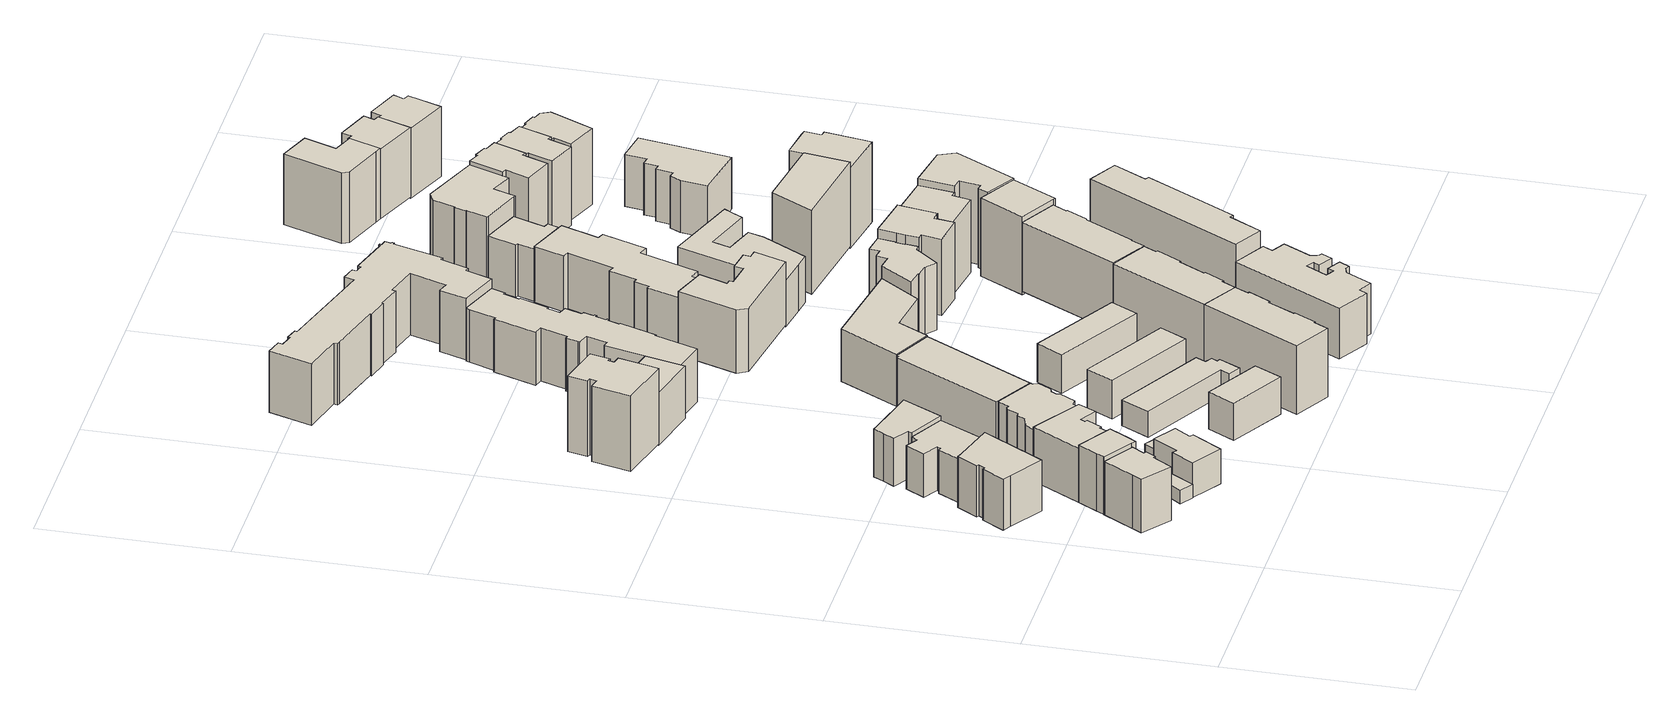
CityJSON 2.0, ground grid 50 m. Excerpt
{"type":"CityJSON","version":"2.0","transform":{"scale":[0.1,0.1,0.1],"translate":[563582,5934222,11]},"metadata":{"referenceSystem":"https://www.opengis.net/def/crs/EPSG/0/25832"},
"CityObjects":{
"building1":{"type":"Building","attributes":{"Gemeindeschluessel":"02100110","Geometrietyp2DReferenz":"3000","BezugspunktDach":"2000","function":"31001_1010","measuredHeight":16.61,"storeysAboveGround":4},"address":[{"country":"Germany","locality":"Hamburg","thoroughfareNumber":"12","thoroughfareName":"Bleicherstraße","postcode":"22767"}],"geometry":[{"type":"Solid","lod":"1","boundaries":[[[[0,1,2,3,4,5,6,7,8,9]],[[10,11,12,13,14,15,16,17,18,19]],[[8,10,19,9]],[[7,11,10,8]],[[6,12,11,7]],[[5,13,12,6]],[[4,14,13,5]],[[3,15,14,4]],[[2,16,15,3]],[[1,17,16,2]],[[0,18,17,1]],[[9,19,18,0]]]]}]},
"building2":{"type":"Building","attributes":{"Gemeindeschluessel":"02100110","Geometrietyp2DReferenz":"3000","BezugspunktDach":"2000","function":"31001_1010","measuredHeight":14.46,"storeysAboveGround":4},"address":[{"country":"Germany","locality":"Hamburg","thoroughfareNumber":"19","thoroughfareName":"Bleicherstraße","postcode":"22767"}],"geometry":[{"type":"Solid","lod":"1","boundaries":[[[[20,21,22,23,24,25,26,27,28,29]],[[30,31,32,33,34,35,36,37,38,39]],[[28,30,39,29]],[[27,31,30,28]],[[26,32,31,27]],[[25,33,32,26]],[[24,34,33,25]],[[23,35,34,24]],[[22,36,35,23]],[[21,37,36,22]],[[20,38,37,21]],[[29,39,38,20]]]]}]},
"building3":{"type":"Building","attributes":{"Gemeindeschluessel":"02100110","Geometrietyp2DReferenz":"3000","BezugspunktDach":"2000","function":"31001_1010","measuredHeight":16.79,"storeysAboveGround":3},"address":[{"country":"Germany","locality":"Hamburg","thoroughfareNumber":"14","thoroughfareName":"Bleicherstraße","postcode":"22767"}],"geometry":[{"type":"Solid","lod":"1","boundaries":[[[[40,41,42,43,3,2,44,45,46]],[[47,48,49,50,51,52,53,54,55]],[[45,47,55,46]],[[44,48,47,45]],[[2,49,48,44]],[[3,50,49,2]],[[43,51,50,3]],[[42,52,51,43]],[[41,53,52,42]],[[40,54,53,41]],[[46,55,54,40]]]]}]},
"building4":{"type":"Building","attributes":{"Gemeindeschluessel":"02100110","Geometrietyp2DReferenz":"3000","BezugspunktDach":"2000","function":"31001_1010","measuredHeight":3.88,"storeysAboveGround":1},"address":[{"country":"Germany","locality":"Hamburg","thoroughfareName":"Bleicherstraße","postcode":"22767"}],"geometry":[{"type":"Solid","lod":"1","boundaries":[[[[56,57,58,59]],[[60,61,62,63]],[[58,60,63,59]],[[57,61,60,58]],[[56,62,61,57]],[[59,63,62,56]]]]}]},
"building5":{"type":"Building","attributes":{"Gemeindeschluessel":"02100110","Geometrietyp2DReferenz":"3000","BezugspunktDach":"2000","function":"31001_1010","measuredHeight":9.91,"storeysAboveGround":3},"address":[{"country":"Germany","locality":"Hamburg","thoroughfareNumber":"14a","thoroughfareName":"Bleicherstraße","postcode":"22767"}],"geometry":[{"type":"Solid","lod":"1","boundaries":[[[[64,65,66,67,68,69,70,71]],[[72,73,74,75,76,77,78,79]],[[70,72,79,71]],[[69,73,72,70]],[[68,74,73,69]],[[67,75,74,68]],[[66,76,75,67]],[[65,77,76,66]],[[64,78,77,65]],[[71,79,78,64]]]]}]},
"building6":{"type":"Building","attributes":{"Gemeindeschluessel":"02100110","Geometrietyp2DReferenz":"3000","BezugspunktDach":"2000","function":"31001_1010","measuredHeight":13.91,"storeysAboveGround":3},"address":[{"country":"Germany","locality":"Hamburg","thoroughfareNumber":"25","thoroughfareName":"Bleicherstraße","postcode":"22767"}],"geometry":[{"type":"Solid","lod":"1","boundaries":[[[[80,81,82,83,84,85,86,87,88,89]],[[90,91,92,93,94,95,96,97,98,99]],[[88,90,99,89]],[[87,91,90,88]],[[86,92,91,87]],[[85,93,92,86]],[[84,94,93,85]],[[83,95,94,84]],[[82,96,95,83]],[[81,97,96,82]],[[80,98,97,81]],[[89,99,98,80]]]]}]},
"building7":{"type":"Building","attributes":{"Geometrietyp2DReferenz":"3000","Gemeindeschluessel":"02100110","BezugspunktDach":"2000","function":"31001_1010","measuredHeight":17.95,"storeysAboveGround":4},"address":[{"country":"Germany","locality":"Hamburg","thoroughfareNumber":"16","thoroughfareName":"Bleicherstraße","postcode":"22767"}],"geometry":[{"type":"Solid","lod":"1","boundaries":[[[[100,101,102,103,40,46,104,105,106,107,108]],[[109,110,111,112,113,114,115,116,117,118,119]],[[107,109,119,108]],[[106,110,109,107]],[[105,111,110,106]],[[104,112,111,105]],[[46,113,112,104]],[[40,114,113,46]],[[103,115,114,40]],[[102,116,115,103]],[[101,117,116,102]],[[100,118,117,101]],[[108,119,118,100]]]]}]},
"building8":{"type":"Building","attributes":{"Gemeindeschluessel":"02100110","Geometrietyp2DReferenz":"3000","BezugspunktDach":"2000","function":"31001_1010","measuredHeight":7.27,"storeysAboveGround":2},"address":[{"country":"Germany","locality":"Hamburg","thoroughfareName":"Bleicherstraße","postcode":"22767"}],"geometry":[{"type":"Solid","lod":"1","boundaries":[[[[120,121,122,123,124,125]],[[126,127,128,129,130,131]],[[124,126,131,125]],[[123,127,126,124]],[[122,128,127,123]],[[121,129,128,122]],[[120,130,129,121]],[[125,131,130,120]]]]}]},
"building9":{"type":"Building","attributes":{"Gemeindeschluessel":"02100110","Geometrietyp2DReferenz":"3000","BezugspunktDach":"2000","function":"31001_1120","measuredHeight":13.6,"storeysAboveGround":3},"address":[{"country":"Germany","locality":"Hamburg","thoroughfareNumber":"27","thoroughfareName":"Bleicherstraße","postcode":"22767"}],"geometry":[{"type":"Solid","lod":"1","boundaries":[[[[87,132,133,134,135,136,137,88]],[[138,139,140,141,142,143,144,145]],[[137,138,145,88]],[[136,139,138,137]],[[135,140,139,136]],[[134,141,140,135]],[[133,142,141,134]],[[132,143,142,133]],[[87,144,143,132]],[[88,145,144,87]]]]}]},
"building10":{"type":"Building","attributes":{"Gemeindeschluessel":"02100110","Geometrietyp2DReferenz":"3000","BezugspunktDach":"2000","function":"31001_1010","measuredHeight":18.64,"storeysAboveGround":5},"address":[{"country":"Germany","locality":"Hamburg","thoroughfareNumber":"20","thoroughfareName":"Bleicherstraße","postcode":"22767"}],"geometry":[{"type":"Solid","lod":"1","boundaries":[[[[146,147,148,149,150,151,152,153,154,155,156,157,158,159,160,161,162,163,164,165,166,167]],[[168,169,170,171,172,173,174,175,176,177,178,179,180,181,182,183,184,185,186,187,188,189]],[[166,168,189,167]],[[165,169,168,166]],[[164,170,169,165]],[[163,171,170,164]],[[162,172,171,163]],[[161,173,172,162]],[[160,174,173,161]],[[159,175,174,160]],[[158,176,175,159]],[[157,177,176,158]],[[156,178,177,157]],[[155,179,178,156]],[[154,180,179,155]],[[153,181,180,154]],[[152,182,181,153]],[[151,183,182,152]],[[150,184,183,151]],[[149,185,184,150]],[[148,186,185,149]],[[147,187,186,148]],[[146,188,187,147]],[[167,189,188,146]]]]}]},
"building11":{"type":"Building","attributes":{"Gemeindeschluessel":"02100110","Geometrietyp2DReferenz":"3000","BezugspunktDach":"2000","function":"31001_1010","measuredHeight":21.67,"storeysAboveGround":5},"address":[{"country":"Germany","locality":"Hamburg","thoroughfareNumber":"16","thoroughfareName":"Gilbertstraße","postcode":"22767"}],"geometry":[{"type":"Solid","lod":"1","boundaries":[[[[190,191,192,193,194,195,196,197,198,199,200,201]],[[202,203,204,205,206,207,208,209,210,211,212,213]],[[200,202,213,201]],[[199,203,202,200]],[[198,204,203,199]],[[197,205,204,198]],[[196,206,205,197]],[[195,207,206,196]],[[194,208,207,195]],[[193,209,208,194]],[[192,210,209,193]],[[191,211,210,192]],[[190,212,211,191]],[[201,213,212,190]]]]}]},
"building12":{"type":"Building","attributes":{"Gemeindeschluessel":"02100110","Geometrietyp2DReferenz":"3000","BezugspunktDach":"2000","function":"31001_1010","measuredHeight":12.35,"storeysAboveGround":3},"address":[{"country":"Germany","locality":"Hamburg","thoroughfareNumber":"9-2","thoroughfareName":"Wohlwillstraße","postcode":"20359"}],"geometry":[{"type":"Solid","lod":"1","boundaries":[[[[214,215,216,217]],[[218,219,220,221]],[[216,218,221,217]],[[215,219,218,216]],[[214,220,219,215]],[[217,221,220,214]]]]}]},
"building13":{"type":"Building","attributes":{"Gemeindeschluessel":"02100110","Geometrietyp2DReferenz":"3000","BezugspunktDach":"2000","function":"31001_1010","measuredHeight":15.62,"storeysAboveGround":5},"address":[{"country":"Germany","locality":"Hamburg","thoroughfareNumber":"26","thoroughfareName":"Bleicherstraße","postcode":"22767"}],"geometry":[{"type":"Solid","lod":"1","boundaries":[[[[222,223,224,225,226,227,228]],[[229,230,231,232,233,234,235]],[[227,229,235,228]],[[226,230,229,227]],[[225,231,230,226]],[[224,232,231,225]],[[223,233,232,224]],[[222,234,233,223]],[[228,235,234,222]]]]}]},
"building14":{"type":"Building","attributes":{"Gemeindeschluessel":"02100110","Geometrietyp2DReferenz":"3000","BezugspunktDach":"2000","function":"31001_1010","measuredHeight":14.85,"storeysAboveGround":5},"address":[{"country":"Germany","locality":"Hamburg","thoroughfareNumber":"14","thoroughfareName":"Gilbertstraße","postcode":"22767"}],"geometry":[{"type":"Solid","lod":"1","boundaries":[[[[236,237,238,239,240]],[[241,242,243,244,245]],[[239,241,245,240]],[[238,242,241,239]],[[237,243,242,238]],[[236,244,243,237]],[[240,245,244,236]]]]}]},
"building15":{"type":"Building","attributes":{"Gemeindeschluessel":"02100110","Geometrietyp2DReferenz":"3000","BezugspunktDach":"2000","function":"31001_1010","measuredHeight":12.42,"storeysAboveGround":3},"address":[{"country":"Germany","locality":"Hamburg","thoroughfareNumber":"9-4","thoroughfareName":"Wohlwillstraße","postcode":"20359"}],"geometry":[{"type":"Solid","lod":"1","boundaries":[[[[246,247,248,249,250,251,252,253,254,255]],[[256,257,258,259,260,261,262,263,264,265]],[[254,256,265,255]],[[253,257,256,254]],[[252,258,257,253]],[[251,259,258,252]],[[250,260,259,251]],[[249,261,260,250]],[[248,262,261,249]],[[247,263,262,248]],[[246,264,263,247]],[[255,265,264,246]]]]}]},
"building16":{"type":"Building","attributes":{"Gemeindeschluessel":"02100110","Geometrietyp2DReferenz":"3000","BezugspunktDach":"2000","function":"31001_1010","measuredHeight":13.01,"storeysAboveGround":3},"address":[{"country":"Germany","locality":"Hamburg","thoroughfareNumber":"15-3","thoroughfareName":"Wohlwillstraße","postcode":"20359"}],"geometry":[{"type":"Solid","lod":"1","boundaries":[[[[266,267,268,269]],[[270,271,272,273]],[[268,270,273,269]],[[267,271,270,268]],[[266,272,271,267]],[[269,273,272,266]]]]}]},
"building17":{"type":"Building","attributes":{"Gemeindeschluessel":"02100110","Geometrietyp2DReferenz":"3000","BezugspunktDach":"2000","function":"31001_1120","measuredHeight":21.74,"storeysAboveGround":5},"address":[{"country":"Germany","locality":"Hamburg","thoroughfareNumber":"7","thoroughfareName":"Wohlwillstraße","postcode":"20359"}],"geometry":[{"type":"Solid","lod":"1","boundaries":[[[[274,275,276,277,278,279,280,281,282,283,284,285]],[[286,287,288,289,290,291,292,293,294,295,296,297]],[[284,286,297,285]],[[283,287,286,284]],[[282,288,287,283]],[[281,289,288,282]],[[280,290,289,281]],[[279,291,290,280]],[[278,292,291,279]],[[277,293,292,278]],[[276,294,293,277]],[[275,295,294,276]],[[274,296,295,275]],[[285,297,296,274]]]]}]},
"building18":{"type":"Building","attributes":{"Gemeindeschluessel":"02100110","Geometrietyp2DReferenz":"3000","BezugspunktDach":"2000","function":"31001_1010","measuredHeight":15.92,"storeysAboveGround":4},"address":[{"country":"Germany","locality":"Hamburg","thoroughfareNumber":"57","thoroughfareName":"Bleicherstraße","postcode":"22767"}],"geometry":[{"type":"Solid","lod":"1","boundaries":[[[[298,299,300,301,302,303,304,305,306,307,308,309,310,311,312,313,314,315,316,317,318,319,320,321,322,323,324,325,326,327,328,329,330,331,332,333,334,335]],[[336,337,338,339,340,341,342,343,344,345,346,347,348,349,350,351,352,353,354,355,356,357,358,359,360,361,362,363,364,365,366,367,368,369,370,371,372,373]],[[334,336,373,335]],[[333,337,336,334]],[[332,338,337,333]],[[331,339,338,332]],[[330,340,339,331]],[[329,341,340,330]],[[328,342,341,329]],[[327,343,342,328]],[[326,344,343,327]],[[325,345,344,326]],[[324,346,345,325]],[[323,347,346,324]],[[322,348,347,323]],[[321,349,348,322]],[[320,350,349,321]],[[319,351,350,320]],[[318,352,351,319]],[[317,353,352,318]],[[316,354,353,317]],[[315,355,354,316]],[[314,356,355,315]],[[313,357,356,314]],[[312,358,357,313]],[[311,359,358,312]],[[310,360,359,311]],[[309,361,360,310]],[[308,362,361,309]],[[307,363,362,308]],[[306,364,363,307]],[[305,365,364,306]],[[304,366,365,305]],[[303,367,366,304]],[[302,368,367,303]],[[301,369,368,302]],[[300,370,369,301]],[[299,371,370,300]],[[298,372,371,299]],[[335,373,372,298]]]]}]},
"building19":{"type":"Building","attributes":{"Gemeindeschluessel":"02100110","Geometrietyp2DReferenz":"3000","BezugspunktDach":"2000","function":"31001_1010","measuredHeight":13.04,"storeysAboveGround":3},"address":[{"country":"Germany","locality":"Hamburg","thoroughfareNumber":"15-4","thoroughfareName":"Wohlwillstraße","postcode":"20359"}],"geometry":[{"type":"Solid","lod":"1","boundaries":[[[[374,375,376,377]],[[378,379,380,381]],[[376,378,381,377]],[[375,379,378,376]],[[374,380,379,375]],[[377,381,380,374]]]]}]},
"building20":{"type":"Building","attributes":{"Gemeindeschluessel":"02100110","Geometrietyp2DReferenz":"3000","BezugspunktDach":"2000","function":"31001_1010","measuredHeight":15.19,"storeysAboveGround":5},"address":[{"country":"Germany","locality":"Hamburg","thoroughfareNumber":"10","thoroughfareName":"Brigittenstraße","postcode":"20359"}],"geometry":[{"type":"Solid","lod":"1","boundaries":[[[[382,383,384,385,386,387]],[[388,389,390,391,392,393]],[[386,388,393,387]],[[385,389,388,386]],[[384,390,389,385]],[[383,391,390,384]],[[382,392,391,383]],[[387,393,392,382]]]]}]},
"building21":{"type":"Building","attributes":{"Gemeindeschluessel":"02100110","Geometrietyp2DReferenz":"3000","BezugspunktDach":"2000","function":"31001_1010","measuredHeight":21.64,"storeysAboveGround":5},"address":[{"country":"Germany","locality":"Hamburg","thoroughfareNumber":"15","thoroughfareName":"Otzenstraße","postcode":"22767"}],"geometry":[{"type":"Solid","lod":"1","boundaries":[[[[394,395,396,397,398,399,400,401,402,403,404,405,406,407,408,409,410,411,412,413,414,415,416,417,418,419,420,421,422,423,424,425,426,427,428,429,430,431,432,433,434,435]],[[436,437,438,439,440,441,442,443,444,445,446,447,448,449,450,451,452,453,454,455,456,457,458,459,460,461,462,463,464,465,466,467,468,469,470,471,472,473,474,475,476,477]],[[434,436,477,435]],[[433,437,436,434]],[[432,438,437,433]],[[431,439,438,432]],[[430,440,439,431]],[[429,441,440,430]],[[428,442,441,429]],[[427,443,442,428]],[[426,444,443,427]],[[425,445,444,426]],[[424,446,445,425]],[[423,447,446,424]],[[422,448,447,423]],[[421,449,448,422]],[[420,450,449,421]],[[419,451,450,420]],[[418,452,451,419]],[[417,453,452,418]],[[416,454,453,417]],[[415,455,454,416]],[[414,456,455,415]],[[413,457,456,414]],[[412,458,457,413]],[[411,459,458,412]],[[410,460,459,411]],[[409,461,460,410]],[[408,462,461,409]],[[407,463,462,408]],[[406,464,463,407]],[[405,465,464,406]],[[404,466,465,405]],[[403,467,466,404]],[[402,468,467,403]],[[401,469,468,402]],[[400,470,469,401]],[[399,471,470,400]],[[398,472,471,399]],[[397,473,472,398]],[[396,474,473,397]],[[395,475,474,396]],[[394,476,475,395]],[[435,477,476,394]]]]}]},
"building22":{"type":"Building","attributes":{"Gemeindeschluessel":"02100110","Geometrietyp2DReferenz":"3000","BezugspunktDach":"2000","function":"31001_1010","measuredHeight":21.88,"storeysAboveGround":5},"address":[{"country":"Germany","locality":"Hamburg","thoroughfareNumber":"17","thoroughfareName":"Wohlwillstraße","postcode":"20359"}],"geometry":[{"type":"Solid","lod":"1","boundaries":[[[[478,479,480,481,482,483,484,485,486,274,285,487]],[[297,296,488,489,490,491,492,493,494,495,496,497]],[[285,297,497,487]],[[274,296,297,285]],[[486,488,296,274]],[[485,489,488,486]],[[484,490,489,485]],[[483,491,490,484]],[[482,492,491,483]],[[481,493,492,482]],[[480,494,493,481]],[[479,495,494,480]],[[478,496,495,479]],[[487,497,496,478]]]]}]},
"building23":{"type":"Building","attributes":{"Gemeindeschluessel":"02100110","Geometrietyp2DReferenz":"3000","BezugspunktDach":"2000","function":"31001_1010","measuredHeight":21.26,"storeysAboveGround":5},"address":[{"country":"Germany","locality":"Hamburg","thoroughfareNumber":"9","thoroughfareName":"Brigittenstraße","postcode":"22767"}],"geometry":[{"type":"Solid","lod":"1","boundaries":[[[[498,499,500,501,502,503,504,505,506,507,508,509,510]],[[511,512,513,514,515,516,517,518,519,520,521,522,523]],[[509,511,523,510]],[[508,512,511,509]],[[507,513,512,508]],[[506,514,513,507]],[[505,515,514,506]],[[504,516,515,505]],[[503,517,516,504]],[[502,518,517,503]],[[501,519,518,502]],[[500,520,519,501]],[[499,521,520,500]],[[498,522,521,499]],[[510,523,522,498]]]]}]},
"building24":{"type":"Building","attributes":{"Gemeindeschluessel":"02100111","Geometrietyp2DReferenz":"3000","BezugspunktDach":"2000","function":"31001_1120","measuredHeight":24.13,"storeysAboveGround":5},"address":[{"country":"Germany","locality":"Hamburg","thoroughfareNumber":"18","thoroughfareName":"Wohlwillstraße","postcode":"20359"}],"geometry":[{"type":"Solid","lod":"1","boundaries":[[[[524,525,526,527,528,529,530,531,532,533,534,535,536,537,538,539,540,541,542,543,544,545,546]],[[547,548,549,550,551,552,553,554,555,556,557,558,559,560,561,562,563,564,565,566,567,568,569]],[[545,547,569,546]],[[544,548,547,545]],[[543,549,548,544]],[[542,550,549,543]],[[541,551,550,542]],[[540,552,551,541]],[[539,553,552,540]],[[538,554,553,539]],[[537,555,554,538]],[[536,556,555,537]],[[535,557,556,536]],[[534,558,557,535]],[[533,559,558,534]],[[532,560,559,533]],[[531,561,560,532]],[[530,562,561,531]],[[529,563,562,530]],[[528,564,563,529]],[[527,565,564,528]],[[526,566,565,527]],[[525,567,566,526]],[[524,568,567,525]],[[546,569,568,524]]]]}]},
"building25":{"type":"Building","attributes":{"Gemeindeschluessel":"02100110","Geometrietyp2DReferenz":"3000","BezugspunktDach":"2000","function":"31001_1010","measuredHeight":20.91,"storeysAboveGround":7},"address":[{"country":"Germany","locality":"Hamburg","thoroughfareNumber":"6","thoroughfareName":"Brigittenstraße","postcode":"20359"}],"geometry":[{"type":"Solid","lod":"1","boundaries":[[[[570,571,572,573,574,575,576,577,578,579,580,581,582,583,584,585,586]],[[587,588,589,590,591,592,593,594,595,596,597,598,599,600,601,602,603]],[[585,587,603,586]],[[584,588,587,585]],[[583,589,588,584]],[[582,590,589,583]],[[581,591,590,582]],[[580,592,591,581]],[[579,593,592,580]],[[578,594,593,579]],[[577,595,594,578]],[[576,596,595,577]],[[575,597,596,576]],[[574,598,597,575]],[[573,599,598,574]],[[572,600,599,573]],[[571,601,600,572]],[[570,602,601,571]],[[586,603,602,570]]]]}]},
"building26":{"type":"Building","attributes":{"Gemeindeschluessel":"02100110","Geometrietyp2DReferenz":"3000","BezugspunktDach":"2000","function":"31001_1010","measuredHeight":19.34,"storeysAboveGround":4},"address":[{"country":"Germany","locality":"Hamburg","thoroughfareNumber":"48","thoroughfareName":"Bleicherstraße","postcode":"22767"}],"geometry":[{"type":"Solid","lod":"1","boundaries":[[[[604,605,606,607,608,609,610,611,612,613,614,615,616,617,618,619,620,621,622,623]],[[624,625,626,627,628,629,630,631,632,633,634,635,636,637,638,639,640,641,642,643]],[[622,624,643,623]],[[621,625,624,622]],[[620,626,625,621]],[[619,627,626,620]],[[618,628,627,619]],[[617,629,628,618]],[[616,630,629,617]],[[615,631,630,616]],[[614,632,631,615]],[[613,633,632,614]],[[612,634,633,613]],[[611,635,634,612]],[[610,636,635,611]],[[609,637,636,610]],[[608,638,637,609]],[[607,639,638,608]],[[606,640,639,607]],[[605,641,640,606]],[[604,642,641,605]],[[623,643,642,604]]]]}]},
"building27":{"type":"Building","attributes":{"Gemeindeschluessel":"02100110","Geometrietyp2DReferenz":"3000","BezugspunktDach":"2000","function":"31001_1120","measuredHeight":21.38,"storeysAboveGround":5},"address":[{"country":"Germany","locality":"Hamburg","thoroughfareNumber":"23","thoroughfareName":"Wohlwillstraße","postcode":"20359"}],"geometry":[{"type":"Solid","lod":"1","boundaries":[[[[644,645,646,647,648,649,650,651,652,653]],[[654,655,656,657,658,659,660,661,662,663]],[[652,654,663,653]],[[651,655,654,652]],[[650,656,655,651]],[[649,657,656,650]],[[648,658,657,649]],[[647,659,658,648]],[[646,660,659,647]],[[645,661,660,646]],[[644,662,661,645]],[[653,663,662,644]]]]}]},
"building28":{"type":"Building","attributes":{"Gemeindeschluessel":"02100110","Geometrietyp2DReferenz":"3000","BezugspunktDach":"2000","function":"31001_1120","measuredHeight":23.21,"storeysAboveGround":6},"address":[{"country":"Germany","locality":"Hamburg","thoroughfareNumber":"4","thoroughfareName":"Brigittenstraße","postcode":"20359"}],"geometry":[{"type":"Solid","lod":"1","boundaries":[[[[664,665,666,667,573,572,586,585,668,669,670,671,672]],[[673,674,675,676,677,678,679,680,681,682,683,684,685]],[[671,673,685,672]],[[670,674,673,671]],[[669,675,674,670]],[[668,676,675,669]],[[585,677,676,668]],[[586,678,677,585]],[[572,679,678,586]],[[573,680,679,572]],[[667,681,680,573]],[[666,682,681,667]],[[665,683,682,666]],[[664,684,683,665]],[[672,685,684,664]]]]}]},
"building29":{"type":"Building","attributes":{"Gemeindeschluessel":"02100110","Geometrietyp2DReferenz":"3000","BezugspunktDach":"2000","function":"31001_1120","measuredHeight":21.84,"storeysAboveGround":6},"address":[{"country":"Germany","locality":"Hamburg","thoroughfareNumber":"5","thoroughfareName":"Brigittenstraße","postcode":"22767"}],"geometry":[{"type":"Solid","lod":"1","boundaries":[[[[686,687,688,689,690,691,692,693,694,695,696,697]],[[698,699,700,701,702,703,704,705,706,707,708,709]],[[696,698,709,697]],[[695,699,698,696]],[[694,700,699,695]],[[693,701,700,694]],[[692,702,701,693]],[[691,703,702,692]],[[690,704,703,691]],[[689,705,704,690]],[[688,706,705,689]],[[687,707,706,688]],[[686,708,707,687]],[[697,709,708,686]]]]}]},
"building30":{"type":"Building","attributes":{"Gemeindeschluessel":"02100110","Geometrietyp2DReferenz":"3000","BezugspunktDach":"2000","function":"31001_1010","measuredHeight":15.87,"storeysAboveGround":4},"address":[{"country":"Germany","locality":"Hamburg","thoroughfareNumber":"50","thoroughfareName":"Bleicherstraße","postcode":"22767"}],"geometry":[{"type":"Solid","lod":"1","boundaries":[[[[710,711,712,713,714,715,716,717,718]],[[719,720,721,722,723,724,725,726,727]],[[717,719,727,718]],[[716,720,719,717]],[[715,721,720,716]],[[714,722,721,715]],[[713,723,722,714]],[[712,724,723,713]],[[711,725,724,712]],[[710,726,725,711]],[[718,727,726,710]]]]}]},
"building31":{"type":"Building","attributes":{"Gemeindeschluessel":"02100110","Geometrietyp2DReferenz":"3000","BezugspunktDach":"2000","function":"31001_1010","measuredHeight":23.74,"storeysAboveGround":6},"address":[{"country":"Germany","locality":"Hamburg","thoroughfareNumber":"25","thoroughfareName":"Wohlwillstraße","postcode":"20359"}],"geometry":[{"type":"Solid","lod":"1","boundaries":[[[[728,729,730,731,732]],[[733,734,735,736,737]],[[731,733,737,732]],[[730,734,733,731]],[[729,735,734,730]],[[728,736,735,729]],[[732,737,736,728]]]]}]},
"building32":{"type":"Building","attributes":{"Gemeindeschluessel":"02100111","Geometrietyp2DReferenz":"3000","BezugspunktDach":"2000","function":"31001_1120","measuredHeight":19.27,"storeysAboveGround":4},"address":[{"country":"Germany","locality":"Hamburg","thoroughfareNumber":"20","thoroughfareName":"Wohlwillstraße","postcode":"20359"}],"geometry":[{"type":"Solid","lod":"1","boundaries":[[[[738,739,740,741,742,743,744,745]],[[746,747,748,749,750,751,752,753]],[[744,746,753,745]],[[743,747,746,744]],[[742,748,747,743]],[[741,749,748,742]],[[740,750,749,741]],[[739,751,750,740]],[[738,752,751,739]],[[745,753,752,738]]]]}]},
"building33":{"type":"Building","attributes":{"Gemeindeschluessel":"02100110","Geometrietyp2DReferenz":"3000","BezugspunktDach":"2000","function":"31001_1010","measuredHeight":20.66,"storeysAboveGround":6},"address":[{"country":"Germany","locality":"Hamburg","thoroughfareNumber":"2","thoroughfareName":"Brigittenstraße","postcode":"20359"}],"geometry":[{"type":"Solid","lod":"1","boundaries":[[[[754,755,756,757,758,759]],[[760,761,762,763,764,765]],[[758,760,765,759]],[[757,761,760,758]],[[756,762,761,757]],[[755,763,762,756]],[[754,764,763,755]],[[759,765,764,754]]]]}]},
"building34":{"type":"Building","attributes":{"Gemeindeschluessel":"02100110","Geometrietyp2DReferenz":"3000","BezugspunktDach":"2000","function":"31001_1120","measuredHeight":23.95,"storeysAboveGround":7},"address":[{"country":"Germany","locality":"Hamburg","thoroughfareNumber":"3","thoroughfareName":"Brigittenstraße","postcode":"22767"}],"geometry":[{"type":"Solid","lod":"1","boundaries":[[[[766,767,768,769,770]],[[771,772,773,774,775]],[[769,771,775,770]],[[768,772,771,769]],[[767,773,772,768]],[[766,774,773,767]],[[770,775,774,766]]]]}]},
"building35":{"type":"Building","attributes":{"Gemeindeschluessel":"02100110","Geometrietyp2DReferenz":"3000","BezugspunktDach":"2000","function":"31001_1010","measuredHeight":23.54,"storeysAboveGround":7},"address":[{"country":"Germany","locality":"Hamburg","thoroughfareNumber":"9","thoroughfareName":"Otzenstraße","postcode":"22767"}],"geometry":[{"type":"Solid","lod":"1","boundaries":[[[[776,777,778,779,780,781,782,783,784,785,786,787,788,789,790]],[[791,792,793,794,795,796,797,798,799,800,801,802,803,804,805]],[[789,791,805,790]],[[788,792,791,789]],[[787,793,792,788]],[[786,794,793,787]],[[785,795,794,786]],[[784,796,795,785]],[[783,797,796,784]],[[782,798,797,783]],[[781,799,798,782]],[[780,800,799,781]],[[779,801,800,780]],[[778,802,801,779]],[[777,803,802,778]],[[776,804,803,777]],[[790,805,804,776]]]]}]},
"building36":{"type":"Building","attributes":{"Gemeindeschluessel":"02100110","Geometrietyp2DReferenz":"3000","BezugspunktDach":"2000","function":"31001_1120","measuredHeight":23.56,"storeysAboveGround":6},"address":[{"country":"Germany","locality":"Hamburg","thoroughfareNumber":"27","thoroughfareName":"Wohlwillstraße","postcode":"20359"}],"geometry":[{"type":"Solid","lod":"1","boundaries":[[[[806,807,808,809,755,754,810,811,732]],[[812,813,814,815,816,817,818,819,820]],[[811,812,820,732]],[[810,813,812,811]],[[754,814,813,810]],[[755,815,814,754]],[[809,816,815,755]],[[808,817,816,809]],[[807,818,817,808]],[[806,819,818,807]],[[732,820,819,806]]]]}]},
"building37":{"type":"Building","attributes":{"Gemeindeschluessel":"02100110","Geometrietyp2DReferenz":"3000","BezugspunktDach":"2000","function":"31001_1010","measuredHeight":22.74,"storeysAboveGround":6},"address":[{"country":"Germany","locality":"Hamburg","thoroughfareNumber":"7","thoroughfareName":"Otzenstraße","postcode":"22767"}],"geometry":[{"type":"Solid","lod":"1","boundaries":[[[[821,822,823,824,825,826,827,828,829,830,831,832]],[[833,834,835,836,837,838,839,840,841,842,843,844]],[[831,833,844,832]],[[830,834,833,831]],[[829,835,834,830]],[[828,836,835,829]],[[827,837,836,828]],[[826,838,837,827]],[[825,839,838,826]],[[824,840,839,825]],[[823,841,840,824]],[[822,842,841,823]],[[821,843,842,822]],[[832,844,843,821]]]]}]},
"building38":{"type":"Building","attributes":{"Geometrietyp2DReferenz":"3000","Gemeindeschluessel":"02100110","BezugspunktDach":"2000","function":"31001_1120","measuredHeight":24.51,"storeysAboveGround":6},"address":[{"country":"Germany","locality":"Hamburg","thoroughfareNumber":"1","thoroughfareName":"Brigittenstraße","postcode":"20359"}],"geometry":[{"type":"Solid","lod":"1","boundaries":[[[[845,846,847,848,849,850,851,852,853]],[[854,855,856,857,858,859,860,861,862]],[[852,854,862,853]],[[851,855,854,852]],[[850,856,855,851]],[[849,857,856,850]],[[848,858,857,849]],[[847,859,858,848]],[[846,860,859,847]],[[845,861,860,846]],[[853,862,861,845]]]]}]},
"building39":{"type":"Building","attributes":{"Gemeindeschluessel":"02100110","Geometrietyp2DReferenz":"3000","BezugspunktDach":"2000","function":"31001_1010","measuredHeight":22.36,"storeysAboveGround":6},"address":[{"country":"Germany","locality":"Hamburg","thoroughfareNumber":"5","thoroughfareName":"Otzenstraße","postcode":"22767"}],"geometry":[{"type":"Solid","lod":"1","boundaries":[[[[863,864,865,866,867,868,869,870,871,872,873,874]],[[875,876,877,878,879,880,881,882,883,884,885,886]],[[873,875,886,874]],[[872,876,875,873]],[[871,877,876,872]],[[870,878,877,871]],[[869,879,878,870]],[[868,880,879,869]],[[867,881,880,868]],[[866,882,881,867]],[[865,883,882,866]],[[864,884,883,865]],[[863,885,884,864]],[[874,886,885,863]]]]}]},
"building40":{"type":"Building","attributes":{"Geometrietyp2DReferenz":"3000","Gemeindeschluessel":"02100110","BezugspunktDach":"2000","function":"31001_1010","measuredHeight":20.37,"storeysAboveGround":5},"address":[{"country":"Germany","locality":"Hamburg","thoroughfareNumber":"60","thoroughfareName":"Bleicherstraße","postcode":"22767"}],"geometry":[{"type":"Solid","lod":"1","boundaries":[[[[887,888,889,890,891,892,893,894]],[[895,896,897,898,899,900,901,902]],[[893,895,902,894]],[[892,896,895,893]],[[891,897,896,892]],[[890,898,897,891]],[[889,899,898,890]],[[888,900,899,889]],[[887,901,900,888]],[[894,902,901,887]]]]}]},
"building41":{"type":"Building","attributes":{"Gemeindeschluessel":"02100110","Geometrietyp2DReferenz":"3000","BezugspunktDach":"2000","function":"31001_1010","measuredHeight":23.17,"storeysAboveGround":7},"address":[{"country":"Germany","locality":"Hamburg","thoroughfareNumber":"1a","thoroughfareName":"Otzenstraße","postcode":"22767"}],"geometry":[{"type":"Solid","lod":"1","boundaries":[[[[903,904,905,906,907,908,909,910,911,912,913]],[[914,915,916,917,918,919,920,921,922,923,924]],[[912,914,924,913]],[[911,915,914,912]],[[910,916,915,911]],[[909,917,916,910]],[[908,918,917,909]],[[907,919,918,908]],[[906,920,919,907]],[[905,921,920,906]],[[904,922,921,905]],[[903,923,922,904]],[[913,924,923,903]]]]}]},
"building42":{"type":"Building","attributes":{"Gemeindeschluessel":"02100110","Geometrietyp2DReferenz":"3000","BezugspunktDach":"2000","function":"31001_1010","measuredHeight":24.48,"storeysAboveGround":6},"address":[{"country":"Germany","locality":"Hamburg","thoroughfareNumber":"3","thoroughfareName":"Otzenstraße","postcode":"22767"}],"geometry":[{"type":"Solid","lod":"1","boundaries":[[[[925,926,927,928,929,930,931,932,933,934,935]],[[936,937,938,939,940,941,942,943,944,945,946]],[[934,936,946,935]],[[933,937,936,934]],[[932,938,937,933]],[[931,939,938,932]],[[930,940,939,931]],[[929,941,940,930]],[[928,942,941,929]],[[927,943,942,928]],[[926,944,943,927]],[[925,945,944,926]],[[935,946,945,925]]]]}]},
"building43":{"type":"Building","attributes":{"Gemeindeschluessel":"02100110","Geometrietyp2DReferenz":"3000","BezugspunktDach":"2000","function":"31001_1010","measuredHeight":19.78,"storeysAboveGround":5},"address":[{"country":"Germany","locality":"Hamburg","thoroughfareNumber":"6","thoroughfareName":"Otzenstraße","postcode":"22767"}],"geometry":[{"type":"Solid","lod":"1","boundaries":[[[[947,948,949,950,892,891,951,952,953]],[[954,955,956,957,958,959,960,961,962]],[[952,954,962,953]],[[951,955,954,952]],[[891,956,955,951]],[[892,957,956,891]],[[950,958,957,892]],[[949,959,958,950]],[[948,960,959,949]],[[947,961,960,948]],[[953,962,961,947]]]]}]},
"building44":{"type":"Building","attributes":{"Gemeindeschluessel":"02100110","Geometrietyp2DReferenz":"3000","BezugspunktDach":"2000","function":"31001_1120","measuredHeight":19.91,"storeysAboveGround":5},"address":[{"country":"Germany","locality":"Hamburg","thoroughfareNumber":"4","thoroughfareName":"Otzenstraße","postcode":"22767"}],"geometry":[{"type":"Solid","lod":"1","boundaries":[[[[963,964,965,966,967,968,969,970]],[[971,972,973,974,975,976,977,978]],[[969,971,978,970]],[[968,972,971,969]],[[967,973,972,968]],[[966,974,973,967]],[[965,975,974,966]],[[964,976,975,965]],[[963,977,976,964]],[[970,978,977,963]]]]}]}
},
"vertices":[
[75,329,24],[91,356,24],[141,438,24],[221,389,24],[225,387,24],[203,353,24],[211,348,24],[194,322,24],[188,326,24],[152,271,24],[188,326,176],[194,322,176],[211,348,176],[203,353,176],[225,387,176],[221,389,176],[141,438,176],[91,356,176],[75,329,176],[152,271,176],
[55,741,26],[90,797,26],[107,792,26],[221,760,26],[120,592,26],[28,650,26],[6,663,26],[44,723,26],[50,720,26],[61,737,26],[50,720,171],[44,723,171],[6,663,171],[28,650,171],[120,592,171],[221,760,171],[107,792,171],[90,797,171],[55,741,171],[61,737,171],
[279,456,24],[246,400,24],[236,384,24],[234,381,24],[143,442,24],[155,462,24],[185,513,24],[155,462,188],[143,442,188],[141,438,188],[221,389,188],[234,381,188],[236,384,188],[246,400,188],[279,456,188],[185,513,188],
[269,244,25],[233,267,25],[276,324,25],[307,305,25],[276,324,64],[233,267,64],[269,244,64],[307,305,64],
[307,305,26],[319,297,26],[362,365,26],[425,325,26],[395,281,26],[404,275,26],[351,193,26],[269,244,26],[351,193,125],[404,275,125],[395,281,125],[425,325,125],[362,365,125],[319,297,125],[307,305,125],[269,244,125],
[107,792,27],[146,859,27],[153,855,27],[159,866,27],[118,890,27],[148,941,27],[181,921,27],[191,938,27],[288,887,27],[221,760,27],[288,887,151],[191,938,151],[181,921,151],[148,941,151],[118,890,151],[159,866,151],[153,855,151],[146,859,151],[107,792,151],[221,760,151],
[318,529,24],[325,525,24],[301,483,24],[295,486,24],[262,646,24],[397,563,24],[374,518,24],[371,514,24],[325,541,24],[371,514,178],[374,518,178],[397,563,178],[262,646,178],[185,513,178],[279,456,178],[295,486,178],[301,483,178],[325,525,178],[318,529,178],[325,541,178],
[404,275,25],[395,281,25],[425,325,25],[362,365,25],[379,391,25],[450,346,25],[379,391,98],[362,365,98],[425,325,98],[395,281,98],[404,275,98],[450,346,98],
[197,948,27],[154,974,27],[173,1006,27],[188,1033,27],[206,1028,27],[345,994,27],[345,994,163],[206,1028,163],[188,1033,163],[173,1006,163],[154,974,163],[197,948,163],[191,938,163],[288,887,163],
[275,669,13],[306,678,13],[319,700,13],[330,701,13],[343,730,13],[351,734,13],[357,731,13],[373,760,13],[375,762,13],[479,705,13],[481,704,13],[478,700,13],[484,686,13],[476,670,13],[464,650,13],[452,646,13],[443,631,13],[446,622,13],[421,578,13],[404,578,13],[397,563,13],[262,646,13],[397,563,172],[404,578,172],[421,578,172],[446,622,172],[443,631,172],[452,646,172],[464,650,172],[476,670,172],[484,686,172],[478,700,172],[481,704,172],[479,705,172],[375,762,172],[373,760,172],[357,731,172],[351,734,172],[343,730,172],[330,701,172],[319,700,172],[306,678,172],[275,669,172],[262,646,172],
[101,1737,41],[114,1791,41],[232,1762,41],[219,1708,41],[209,1710,41],[205,1694,41],[227,1689,41],[201,1581,41],[53,1617,41],[79,1722,41],[106,1715,41],[110,1734,41],[106,1715,257],[79,1722,257],[53,1617,257],[201,1581,257],[227,1689,257],[205,1694,257],[209,1710,257],[219,1708,257],[232,1762,257],[114,1791,257],[101,1737,257],[110,1734,257],
[611,284,23],[762,201,23],[723,128,23],[571,211,23],[723,128,129],[762,201,129],[611,284,129],[571,211,129],
[375,762,21],[369,765,21],[528,1054,21],[534,1051,21],[537,1056,21],[644,1004,21],[479,705,21],[644,1004,173],[537,1056,173],[534,1051,173],[528,1054,173],[369,765,173],[375,762,173],[479,705,173],
[227,1689,37],[371,1654,37],[348,1558,37],[345,1547,37],[201,1581,37],[345,1547,186],[348,1558,186],[371,1654,186],[227,1689,186],[201,1581,186],
[827,306,23],[796,249,23],[762,267,23],[776,292,23],[538,420,23],[579,496,23],[822,365,23],[808,338,23],[827,327,23],[818,310,23],[827,327,97],[808,338,97],[822,365,97],[579,496,97],[538,420,97],[776,292,97],[762,267,97],[796,249,97],[827,306,97],[818,310,97],
[650,601,20],[890,470,20],[850,398,20],[610,528,20],[850,398,130],[890,470,130],[650,601,130],[610,528,130],
[979,303,22],[959,265,22],[964,263,22],[931,204,22],[926,206,22],[886,132,22],[891,131,22],[859,72,22],[855,74,22],[834,35,22],[732,89,22],[879,358,22],[732,89,217],[834,35,217],[855,74,217],[859,72,217],[891,131,217],[886,132,217],[926,206,217],[931,204,217],[964,263,217],[959,265,217],[979,303,217],[879,358,217],
[576,2019,36],[547,1942,36],[543,1944,36],[530,1908,36],[552,1900,36],[536,1854,36],[543,1851,36],[534,1824,36],[538,1822,36],[536,1816,36],[531,1817,36],[521,1788,36],[526,1787,36],[524,1782,36],[519,1783,36],[508,1753,36],[512,1751,36],[477,1652,36],[474,1654,36],[433,1537,36],[348,1558,36],[398,1765,36],[414,1761,36],[430,1816,36],[399,1827,36],[401,1832,36],[412,1865,36],[419,1863,36],[445,1936,36],[421,1944,36],[462,2059,36],[468,2056,36],[495,2129,36],[499,2138,36],[607,2099,36],[593,2061,36],[587,2063,36],[571,2021,36],[587,2063,187],[593,2061,187],[607,2099,187],[499,2138,187],[495,2129,187],[468,2056,187],[462,2059,187],[421,1944,187],[445,1936,187],[419,1863,187],[412,1865,187],[401,1832,187],[399,1827,187],[430,1816,187],[414,1761,187],[398,1765,187],[348,1558,187],[433,1537,187],[474,1654,187],[477,1652,187],[512,1751,187],[508,1753,187],[519,1783,187],[524,1782,187],[526,1787,187],[521,1788,187],[531,1817,187],[536,1816,187],[538,1822,187],[534,1824,187],[543,1851,187],[536,1854,187],[552,1900,187],[530,1908,187],[543,1944,187],[547,1942,187],[576,2019,187],[571,2021,187],
[745,749,20],[984,616,20],[945,544,20],[705,678,20],[945,544,130],[984,616,130],[745,749,130],[705,678,130],
[689,1086,27],[644,1004,27],[537,1056,27],[627,1218,27],[892,1177,27],[814,1068,27],[892,1177,176],[627,1218,176],[537,1056,176],[644,1004,176],[689,1086,176],[814,1068,176],
[681,2240,39],[673,2243,39],[645,2167,39],[634,2171,39],[607,2099,39],[499,2138,39],[524,2211,39],[554,2201,39],[587,2300,39],[498,2325,39],[496,2316,39],[429,2335,39],[428,2331,39],[370,2347,39],[372,2351,39],[218,2394,39],[211,2396,39],[213,2407,39],[98,2435,39],[138,2552,39],[181,2540,39],[178,2527,39],[213,2517,39],[215,2523,39],[247,2513,39],[246,2507,39],[253,2505,39],[525,2428,39],[533,2455,39],[573,2444,39],[570,2432,39],[591,2426,39],[593,2435,39],[704,2403,39],[706,2408,39],[711,2406,39],[710,2401,39],[727,2397,39],[722,2381,39],[727,2379,39],[725,2373,39],[720,2374,39],[725,2373,214],[727,2379,214],[722,2381,214],[727,2397,214],[710,2401,214],[711,2406,214],[706,2408,214],[704,2403,214],[593,2435,214],[591,2426,214],[570,2432,214],[573,2444,214],[533,2455,214],[525,2428,214],[253,2505,214],[246,2507,214],[247,2513,214],[215,2523,214],[213,2517,214],[178,2527,214],[181,2540,214],[138,2552,214],[98,2435,214],[213,2407,214],[211,2396,214],[218,2394,214],[372,2351,214],[370,2347,214],[428,2331,214],[429,2335,214],[496,2316,214],[498,2325,214],[587,2300,214],[554,2201,214],[524,2211,214],[499,2138,214],[607,2099,214],[634,2171,214],[645,2167,214],[673,2243,214],[681,2240,214],[720,2374,214],
[1124,567,22],[1106,534,22],[1111,530,22],[1073,462,22],[1069,464,22],[1030,394,22],[1034,391,22],[1004,337,22],[999,340,22],[1023,622,22],[999,340,217],[1004,337,217],[1034,391,217],[1030,394,217],[1069,464,217],[1073,462,217],[1111,530,217],[1106,534,217],[1124,567,217],[1023,622,217],
[623,1451,27],[607,1479,27],[663,1639,27],[756,1607,27],[729,1531,27],[743,1529,27],[742,1518,27],[811,1508,27],[815,1533,27],[875,1524,27],[872,1505,27],[896,1501,27],[866,1414,27],[896,1501,207],[872,1505,207],[875,1524,207],[815,1533,207],[811,1508,207],[742,1518,207],[743,1529,207],[729,1531,207],[756,1607,207],[663,1639,207],[607,1479,207],[623,1451,207],[866,1414,207],
[1289,163,8],[1298,158,8],[1282,129,8],[1243,151,8],[1252,167,8],[1230,180,8],[1198,123,8],[1221,110,8],[1230,127,8],[1268,106,8],[1252,78,8],[1240,84,8],[1223,79,8],[1184,7,8],[1146,28,8],[1134,6,8],[1045,55,8],[1211,356,8],[1291,312,8],[1300,307,8],[1285,280,8],[1323,259,8],[1282,184,8],[1323,259,152],[1285,280,152],[1300,307,152],[1291,312,152],[1211,356,152],[1045,55,152],[1134,6,152],[1146,28,152],[1184,7,152],[1223,79,152],[1240,84,152],[1252,78,152],[1268,106,152],[1230,127,152],[1221,110,152],[1198,123,152],[1230,180,152],[1252,167,152],[1243,151,152],[1282,129,152],[1298,158,152],[1289,163,152],[1282,184,152],
[1015,1171,18],[1011,1146,18],[1013,1146,18],[1008,1111,18],[993,1113,18],[941,1050,18],[913,1073,18],[877,1079,18],[878,1082,18],[835,1089,18],[895,1178,18],[935,1172,18],[940,1203,18],[965,1199,18],[970,1227,18],[1025,1219,18],[1017,1170,18],[1025,1219,210],[970,1227,210],[965,1199,210],[940,1203,210],[935,1172,210],[895,1178,210],[835,1089,210],[878,1082,210],[877,1079,210],[913,1073,210],[941,1050,210],[993,1113,210],[1008,1111,210],[1013,1146,210],[1011,1146,210],[1015,1171,210],[1017,1170,210],
[923,1891,31],[881,1771,31],[856,1780,31],[800,1622,31],[772,1631,31],[763,1604,31],[756,1607,31],[663,1639,31],[692,1725,31],[700,1722,31],[716,1763,31],[725,1760,31],[752,1835,31],[768,1829,31],[815,1955,31],[798,1961,31],[828,2042,31],[931,2004,31],[942,2000,31],[905,1898,31],[942,2000,190],[931,2004,190],[828,2042,190],[798,1961,190],[815,1955,190],[768,1829,190],[752,1835,190],[725,1760,190],[716,1763,190],[700,1722,190],[692,1725,190],[663,1639,190],[756,1607,190],[763,1604,190],[772,1631,190],[800,1622,190],[856,1780,190],[881,1771,190],[923,1891,190],[905,1898,190],
[1268,831,23],[1247,793,23],[1251,791,23],[1220,736,23],[1216,734,23],[1145,604,23],[1143,604,23],[1124,567,23],[1023,622,23],[1167,886,23],[1023,622,219],[1124,567,219],[1143,604,219],[1145,604,219],[1216,734,219],[1220,736,219],[1251,791,219],[1247,793,219],[1268,831,219],[1167,886,219],
[1101,1041,18],[1013,1054,18],[1021,1107,18],[1007,1109,18],[1147,1199,18],[1152,1199,18],[1135,1093,18],[1129,1094,18],[1109,1097,18],[1129,1094,236],[1135,1093,236],[1152,1199,236],[1147,1199,236],[1025,1219,236],[1017,1170,236],[1013,1146,236],[1008,1111,236],[1007,1109,236],[1021,1107,236],[1013,1054,236],[1101,1041,236],[1109,1097,236],
[996,1586,21],[1017,1579,21],[1078,1559,21],[1064,1516,21],[994,1395,21],[948,1402,21],[866,1414,21],[970,1712,21],[1176,1642,21],[1165,1623,21],[1146,1590,21],[1012,1634,21],[1146,1590,152],[1165,1623,152],[1176,1642,152],[970,1712,152],[866,1414,152],[948,1402,152],[994,1395,152],[1064,1516,152],[1078,1559,152],[1017,1579,152],[996,1586,152],[1012,1634,152],
[931,2004,33],[828,2042,33],[844,2088,33],[837,2091,33],[865,2168,33],[972,2128,33],[941,2043,33],[956,2038,33],[942,2000,33],[956,2038,182],[941,2043,182],[972,2128,182],[865,2168,182],[837,2091,182],[844,2088,182],[828,2042,182],[931,2004,182],[942,2000,182],
[1274,827,13],[1268,831,13],[1167,886,13],[1233,1007,13],[1340,948,13],[1233,1007,235],[1167,886,235],[1268,831,235],[1274,827,235],[1340,948,235],
[1523,735,23],[1474,646,23],[1484,640,23],[1350,394,23],[1339,400,23],[1291,312,23],[1211,356,23],[1443,778,23],[1211,356,201],[1291,312,201],[1339,400,201],[1350,394,201],[1484,640,201],[1474,646,201],[1523,735,201],[1443,778,201],
[1285,1178,13],[1270,1081,13],[1255,1084,13],[1245,1034,13],[1129,1052,13],[1152,1199,13],[1129,1052,220],[1245,1034,220],[1255,1084,220],[1270,1081,220],[1285,1178,220],[1152,1199,220],
[1306,1472,22],[1305,1468,22],[1287,1349,22],[1035,1388,22],[1099,1503,22],[1035,1388,262],[1287,1349,262],[1305,1468,262],[1306,1472,262],[1099,1503,262],
[1061,2162,28],[999,2185,28],[993,2169,28],[978,2126,28],[972,2128,28],[865,2168,28],[860,2170,28],[881,2227,28],[877,2228,28],[888,2259,28],[890,2258,28],[913,2320,28],[939,2332,28],[1101,2270,28],[1067,2178,28],[1101,2270,238],[939,2332,238],[913,2320,238],[890,2258,238],[888,2259,238],[877,2228,238],[881,2227,238],[860,2170,238],[865,2168,238],[972,2128,238],[978,2126,238],[993,2169,238],[999,2185,238],[1061,2162,238],[1067,2178,238],
[1257,994,13],[1272,1022,13],[1287,1019,13],[1298,1076,13],[1409,1158,13],[1430,1113,13],[1430,1113,239],[1409,1158,239],[1285,1178,239],[1270,1081,239],[1298,1076,239],[1287,1019,239],[1272,1022,239],[1257,994,239],[1340,948,239],
[1101,2270,22],[1133,2257,22],[1135,2262,22],[1169,2249,22],[1168,2244,22],[1203,2231,22],[1170,2144,22],[1159,2149,22],[1132,2079,22],[1054,2109,22],[1078,2173,22],[1067,2178,22],[1078,2173,249],[1054,2109,249],[1132,2079,249],[1159,2149,249],[1170,2144,249],[1203,2231,249],[1168,2244,249],[1169,2249,249],[1135,2262,249],[1133,2257,249],[1101,2270,249],[1067,2178,249],
[1287,1349,16],[1305,1468,16],[1332,1464,16],[1340,1517,16],[1425,1504,16],[1439,1502,16],[1432,1455,16],[1447,1453,16],[1427,1327,16],[1447,1453,244],[1432,1455,244],[1439,1502,244],[1425,1504,244],[1340,1517,244],[1332,1464,244],[1305,1468,244],[1287,1349,244],[1427,1327,244],
[1181,2140,20],[1170,2144,20],[1203,2231,20],[1234,2219,20],[1235,2223,20],[1269,2210,20],[1268,2205,20],[1303,2192,20],[1270,2103,20],[1258,2107,20],[1234,2044,20],[1156,2074,20],[1234,2044,244],[1258,2107,244],[1270,2103,244],[1303,2192,244],[1268,2205,244],[1269,2210,244],[1235,2223,244],[1234,2219,244],[1203,2231,244],[1170,2144,244],[1181,2140,244],[1156,2074,244],
[1000,2570,31],[1058,2731,31],[1146,2698,31],[1114,2611,31],[1171,2590,31],[1140,2505,31],[1121,2512,31],[1010,2552,31],[1121,2512,232],[1140,2505,232],[1171,2590,232],[1114,2611,232],[1146,2698,232],[1058,2731,232],[1000,2570,232],[1010,2552,232],
[1250,1702,20],[1262,1774,20],[1277,1803,20],[1294,1800,20],[1302,1846,20],[1320,1843,20],[1326,1881,20],[1346,1878,20],[1356,1937,20],[1442,1923,20],[1402,1677,20],[1442,1923,168],[1356,1937,168],[1346,1878,168],[1326,1881,168],[1320,1843,168],[1302,1846,168],[1294,1800,168],[1277,1803,168],[1262,1774,168],[1250,1702,168],[1402,1677,168],
[1404,2135,18],[1349,2018,18],[1263,2050,18],[1281,2099,18],[1270,2103,18],[1303,2192,18],[1333,2181,18],[1336,2185,18],[1371,2173,18],[1369,2168,18],[1392,2160,18],[1369,2168,235],[1371,2173,235],[1336,2185,235],[1333,2181,235],[1303,2192,235],[1270,2103,235],[1281,2099,235],[1263,2050,235],[1349,2018,235],[1404,2135,235],[1392,2160,235],
[1290,2582,31],[1279,2553,31],[1295,2547,31],[1261,2456,31],[1173,2595,31],[1188,2589,31],[1198,2616,31],[1188,2589,229],[1173,2595,229],[1171,2590,229],[1140,2505,229],[1261,2456,229],[1295,2547,229],[1279,2553,229],[1290,2582,229],[1198,2616,229],
[1411,2535,28],[1399,2506,28],[1416,2499,28],[1382,2407,28],[1261,2456,28],[1295,2547,28],[1307,2542,28],[1318,2570,28],[1307,2542,227],[1295,2547,227],[1261,2456,227],[1382,2407,227],[1416,2499,227],[1399,2506,227],[1411,2535,227],[1318,2570,227]
]}
